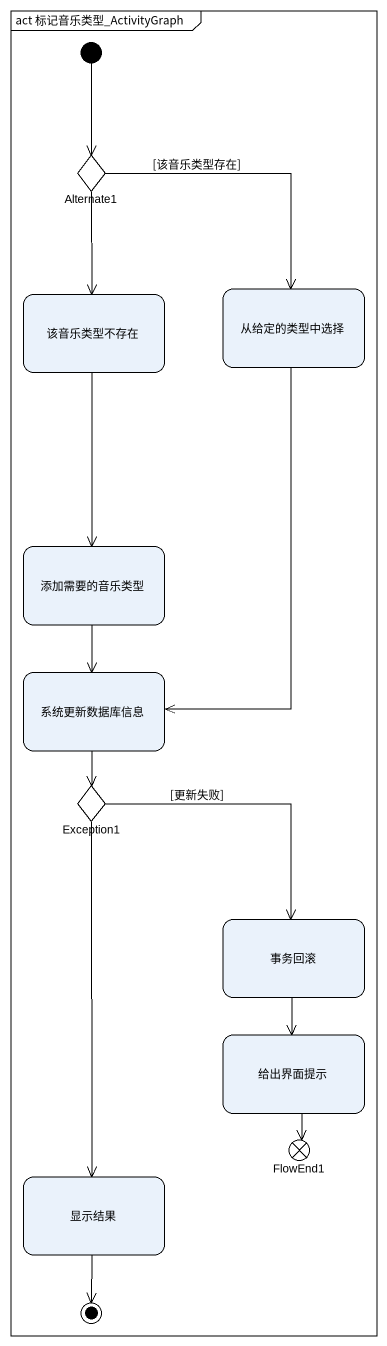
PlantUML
@startuml
mainframe act 标记音乐类型_ActivityGraph
hide empty description
state Alternate1 <<choice>>
state 从给定的类型中选择
state 该音乐类型不存在
state 添加需要的音乐类型
state 系统更新数据库信息
state Exception1 <<choice>>
state 事务回滚
state 给出界面提示
state FlowEnd1 <<end>>
state 显示结果
[*] --> Alternate1
Alternate1 --> 从给定的类型中选择 : [该音乐类型存在]
Alternate1 --> 该音乐类型不存在
从给定的类型中选择 --> 系统更新数据库信息
该音乐类型不存在 --> 添加需要的音乐类型
添加需要的音乐类型 --> 系统更新数据库信息
系统更新数据库信息 --> Exception1
Exception1 --> 事务回滚 : [更新失败]
Exception1 --> 显示结果
事务回滚 --> 给出界面提示
给出界面提示 --> FlowEnd1
显示结果 --> [*]
@enduml
